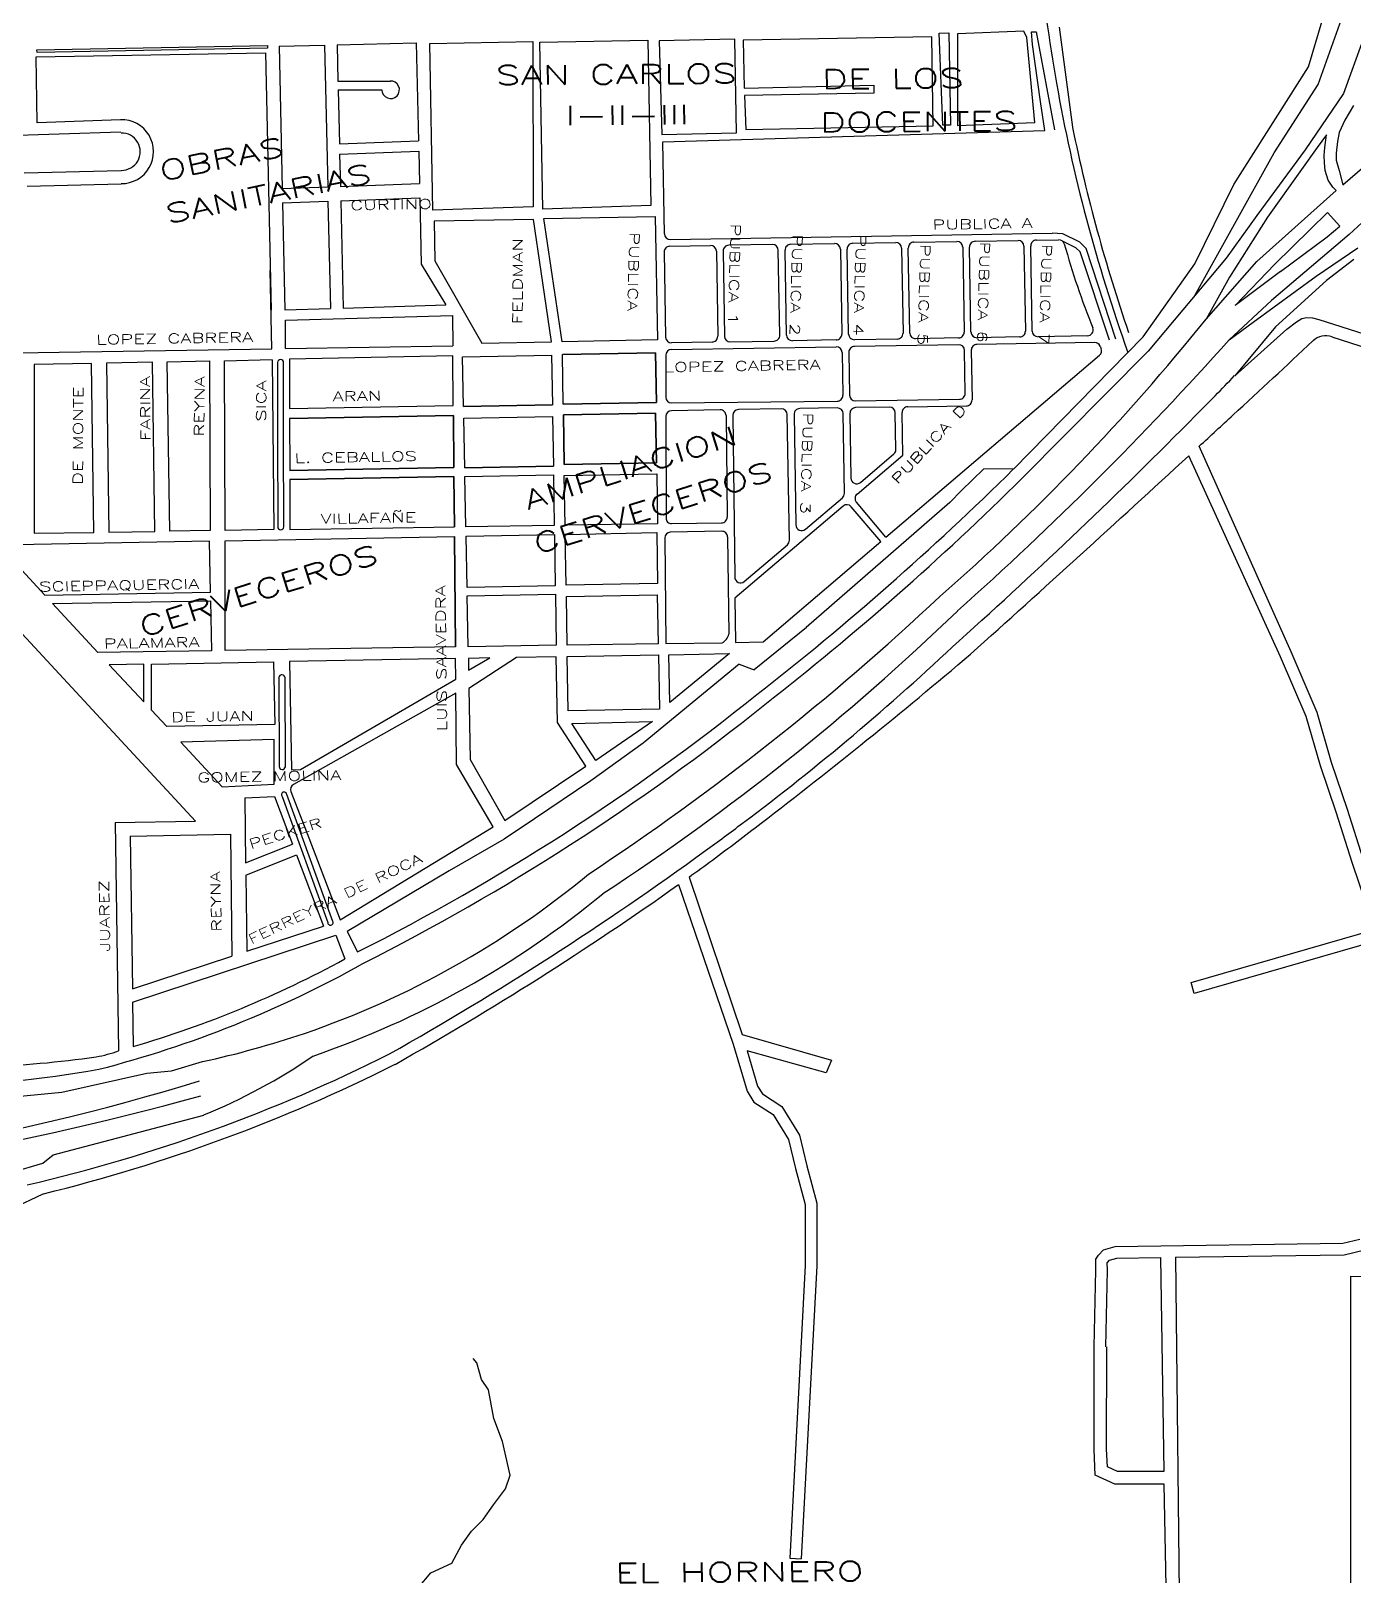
# Model space of a CAD drawing. Header units: millimetres. Extents: x 4374322 to 4409026, y 6503580 to 6534206.
# Drawn here: x 4389669 to 4391043, y 6518277 to 6519881 of the extents above; entities that cross this region are included whole.
import ezdxf

# ---------------------------------------------------------------- set-up
doc = ezdxf.new("R2010")
doc.units = ezdxf.units.MM
for name, color, linetype in [('CANAL', 252, 'Continuous'), ('FERROCARRIL', 252, 'VÍAS'), ('LINEA CALLE', 252, 'Continuous'), ('NOMBRE BARRIO', 8, 'Continuous'), ('NOMBRE CALLE', 252, 'Continuous')]:
    doc.layers.add(name, color=color, linetype=linetype)
doc.styles.add('ROMANS', font='romans')
doc.linetypes.add('VÍAS', pattern='A,3.81,[130,ltypeshp.shx,S=6.35,R=0,X=0,Y=0],3.81', length=7.62)

msp = doc.modelspace()

# ---------------------------------------------------------------- linework, layer by layer
at = {"layer": 'CANAL', "transparency": 33554687}
msp.add_lwpolyline([(4390035.9, 6518226), (4390043.2, 6518238.9), (4390052.1, 6518249), (4390062.2, 6518254), (4390071.7, 6518264.1), (4390084.7, 6518279.4), (4390106.5, 6518289.5), (4390116.6, 6518307.9), (4390126.7, 6518322.5), (4390139, 6518334.8), (4390149.7, 6518349.9), (4390162, 6518366.7), (4390167, 6518380.7), (4390159.2, 6518415.6), (4390150.2, 6518439.7), (4390144.6, 6518469.3), (4390137.3, 6518480), (4390132.3, 6518497.3), (4390128.4, 6518501.8)], dxfattribs=at)
at = {"layer": 'FERROCARRIL', "ltscale": 0.3, "transparency": 33554687}
for centre, radius, start, end in [((4393624, 6520314.3), 2930.1, 184.2612, 189.5804), ((4392426.1, 6520125.9), 1717.6, 190.0321, 199.6909)]:
    msp.add_arc(centre, radius, start, end, dxfattribs=at)
at = {"layer": 'LINEA CALLE', "transparency": 33554687}
for p, q in [((4390613, 6519878.8), (4390623, 6519879)), ((4390613, 6519878.8), (4390623, 6519879)), ((4390616.5, 6519783.1), (4390613, 6519878.8)), ((4390616.5, 6519783.1), (4390613, 6519878.8)), ((4390623, 6519879), (4390624.8, 6519783.3)), ((4390623, 6519879), (4390624.8, 6519783.3)), ((4390701, 6519880.9), (4390631.9, 6519878.2)), ((4390701, 6519880.9), (4390631.9, 6519878.2)), ((4390703.9, 6519874.3), (4390701, 6519880.9)), ((4390703.9, 6519874.3), (4390701, 6519880.9)), ((4390708.8, 6519880.1), (4390713.5, 6519880.2)), ((4390708.8, 6519880.1), (4390713.5, 6519880.2)), ((4390709.8, 6519867), (4390708.8, 6519880.1)), ((4390709.8, 6519867), (4390708.8, 6519880.1)), ((4390713.5, 6519880.2), (4390732.7, 6519778.2)), ((4390713.5, 6519880.2), (4390732.7, 6519778.2)), ((4390737.4, 6519884.9), (4390751.4, 6519781.1)), ((4390737.4, 6519884.9), (4390751.4, 6519781.1)), ((4390996.8, 6519843.8), (4391010.9, 6519891.6)), ((4390996.8, 6519843.8), (4391010.9, 6519891.6)), ((4391006.8, 6519825.5), (4391030.9, 6519893.1)), ((4391006.8, 6519825.5), (4391030.9, 6519893.1)), ((4391060.5, 6519891.5), (4391032.9, 6519815.9)), ((4391060.5, 6519891.5), (4391032.9, 6519815.9)), ((4389926.8, 6519865.2), (4389930, 6519717.3)), ((4389973.9, 6519866.4), (4389977.4, 6519719)), ((4390069.5, 6519868.7), (4390071.8, 6519766.8)), ((4390086.6, 6519694.7), (4390083.4, 6519868.1)), ((4390086.6, 6519694.7), (4390083.4, 6519868.1)), ((4390190.5, 6519870.1), (4390190.8, 6519698.3)), ((4390201.1, 6519696), (4390197.9, 6519869.4)), ((4390201.1, 6519696), (4390197.9, 6519869.4)), ((4390310, 6519871.4), (4390313.1, 6519699.7)), ((4390310, 6519871.4), (4390313.1, 6519699.7)), ((4390321.8, 6519870.8), (4390324.5, 6519773.3)), ((4390321.8, 6519870.8), (4390324.5, 6519773.3)), ((4390402.4, 6519775.1), (4390400.5, 6519872.5)), ((4390402.4, 6519775.1), (4390400.5, 6519872.5)), ((4390605.1, 6519874.9), (4390409.3, 6519871.3)), ((4390605.1, 6519874.9), (4390409.3, 6519871.3)), ((4390606.6, 6519782.3), (4390605.1, 6519874.9)), ((4390606.6, 6519782.3), (4390605.1, 6519874.9)), ((4390631.9, 6519878.2), (4390631.8, 6519782.7)), ((4390631.9, 6519878.2), (4390631.8, 6519782.7)), ((4390712.2, 6519785.9), (4390703.9, 6519874.3)), ((4390712.2, 6519785.9), (4390703.9, 6519874.3)), ((4390718.3, 6519807.7), (4390709.8, 6519867)), ((4390718.3, 6519807.7), (4390709.8, 6519867)), ((4389912.7, 6519858.4), (4389918.5, 6519590.8)), ((4390919.2, 6519721.4), (4390996.8, 6519843.8)), ((4390919.2, 6519721.4), (4390996.8, 6519843.8)), ((4389140.2, 6519815.4), (4389839.9, 6519060.2)), ((4389988.2, 6519819.8), (4389989.5, 6519763.8)), ((4390410.3, 6519821.7), (4390545, 6519824.6)), ((4390410.3, 6519821.7), (4390545, 6519824.6)), ((4390545.1, 6519816.5), (4390410.4, 6519814)), ((4390545.1, 6519816.5), (4390410.4, 6519814)), ((4390545, 6519824.6), (4390545.1, 6519816.5)), ((4390545, 6519824.6), (4390545.1, 6519816.5)), ((4390960.9, 6519754.4), (4391006.8, 6519825.5)), ((4390960.9, 6519754.4), (4391006.8, 6519825.5)), ((4391032.9, 6519815.9), (4390993.1, 6519757.6)), ((4391032.9, 6519815.9), (4390993.1, 6519757.6)), ((4390410.4, 6519814), (4390412.1, 6519778.8)), ((4390410.4, 6519814), (4390412.1, 6519778.8)), ((4390722.8, 6519777.5), (4390718.3, 6519807.7)), ((4390722.8, 6519777.5), (4390718.3, 6519807.7)), ((4391043.3, 6519803.6), (4391034.3, 6519788.4)), ((4391043.3, 6519803.6), (4391034.3, 6519788.4)), ((4390412.1, 6519778.8), (4390606.6, 6519782.3)), ((4390412.1, 6519778.8), (4390606.6, 6519782.3)), ((4390624.8, 6519783.3), (4390616.5, 6519783.1)), ((4390624.8, 6519783.3), (4390616.5, 6519783.1)), ((4390631.8, 6519782.7), (4390712.2, 6519785.9)), ((4390631.8, 6519782.7), (4390712.2, 6519785.9)), ((4391034.3, 6519788.4), (4391028.5, 6519775.4)), ((4391034.3, 6519788.4), (4391028.5, 6519775.4)), ((4389529.1, 6519768.5), (4389762.3, 6519776.1)), ((4389989.5, 6519763.8), (4390071.8, 6519766.8)), ((4390324.5, 6519773.3), (4390402.4, 6519775.1)), ((4390324.5, 6519773.3), (4390402.4, 6519775.1)), ((4390325.7, 6519765.8), (4390722.8, 6519777.5)), ((4390325.7, 6519765.8), (4390722.8, 6519777.5)), ((4391015.4, 6519773), (4391005.6, 6519759.9)), ((4391015.4, 6519773), (4391005.6, 6519759.9)), ((4391013.6, 6519760.1), (4391015.4, 6519773)), ((4391013.6, 6519760.1), (4391015.4, 6519773)), ((4391026.7, 6519766.3), (4391025.5, 6519754.1)), ((4391026.7, 6519766.3), (4391025.5, 6519754.1)), ((4391028.5, 6519775.4), (4391026.7, 6519766.3)), ((4391028.5, 6519775.4), (4391026.7, 6519766.3)), ((4391032.4, 6519721.3), (4391085.5, 6519767)), ((4391032.4, 6519721.3), (4391085.5, 6519767)), ((4389989.8, 6519753.1), (4390072.1, 6519756.1)), ((4389989.8, 6519753.1), (4389990.6, 6519719.5)), ((4390072.1, 6519756.1), (4390072.8, 6519722.5)), ((4390327.4, 6519670.3), (4390325.7, 6519765.8)), ((4390327.4, 6519670.3), (4390325.7, 6519765.8)), ((4390878.6, 6519606.3), (4390960.9, 6519754.4)), ((4390878.6, 6519606.3), (4390960.9, 6519754.4)), ((4390993.1, 6519757.6), (4390943, 6519689.2)), ((4390993.1, 6519757.6), (4390943, 6519689.2)), ((4391005.6, 6519759.9), (4390989.5, 6519737.1)), ((4391005.6, 6519759.9), (4390989.5, 6519737.1)), ((4391013.1, 6519751.7), (4391013.6, 6519760.1)), ((4391013.1, 6519751.7), (4391013.6, 6519760.1)), ((4391013.2, 6519743.9), (4391013.1, 6519751.7)), ((4391013.2, 6519743.9), (4391013.1, 6519751.7)), ((4391025.5, 6519754.1), (4391025.6, 6519746.9)), ((4391025.5, 6519754.1), (4391025.6, 6519746.9)), ((4389661.9, 6519733.5), (4389762.8, 6519736.2)), ((4390989.5, 6519737.1), (4390954.2, 6519687.6)), ((4390989.5, 6519737.1), (4390954.2, 6519687.6)), ((4391014, 6519736.2), (4391013.2, 6519743.9)), ((4391014, 6519736.2), (4391013.2, 6519743.9)), ((4391017, 6519726), (4391014, 6519736.2)), ((4391017, 6519726), (4391014, 6519736.2)), ((4391025.6, 6519746.9), (4391028.4, 6519736.1)), ((4391025.6, 6519746.9), (4391028.4, 6519736.1)), ((4391028.4, 6519736.1), (4391032.4, 6519721.3)), ((4391028.4, 6519736.1), (4391032.4, 6519721.3)), ((4389665.1, 6519719.7), (4389762.9, 6519722.3)), ((4389930, 6519717.3), (4389977.4, 6519719)), ((4389990.6, 6519719.5), (4390072.8, 6519722.5)), ((4390878.6, 6519639.2), (4390919.2, 6519721.4)), ((4390878.6, 6519639.2), (4390919.2, 6519721.4)), ((4391021.9, 6519718.6), (4391017, 6519726)), ((4391021.9, 6519718.6), (4391017, 6519726)), ((4391025.3, 6519715.4), (4391021.9, 6519718.6)), ((4391025.3, 6519715.4), (4391021.9, 6519718.6)), ((4389930.3, 6519702.5), (4389977.7, 6519704.2)), ((4389930.3, 6519702.5), (4389932.7, 6519591.3)), ((4389977.7, 6519704.2), (4389980.3, 6519592.8)), ((4389990.9, 6519704.7), (4390073.2, 6519707.7)), ((4389990.9, 6519704.7), (4389993.5, 6519593.2)), ((4390073.2, 6519707.7), (4390074.7, 6519638.8)), ((4390943.1, 6519641.5), (4391025.3, 6519715.4)), ((4390943.1, 6519641.5), (4391025.3, 6519715.4)), ((4390190.8, 6519698.3), (4390086.6, 6519694.7)), ((4390190.8, 6519698.3), (4390086.6, 6519694.7)), ((4390313.1, 6519699.7), (4390201.1, 6519696)), ((4390313.1, 6519699.7), (4390201.1, 6519696)), ((4390202, 6519686.2), (4390317.7, 6519688.3)), ((4390202, 6519686.2), (4390317.7, 6519688.3)), ((4390221, 6519558.2), (4390202, 6519686.2)), ((4390221, 6519558.2), (4390202, 6519686.2)), ((4390317.7, 6519688.3), (4390320.1, 6519560)), ((4390317.7, 6519688.3), (4390320.1, 6519560)), ((4390943, 6519689.2), (4390911, 6519645)), ((4390943, 6519689.2), (4390911, 6519645)), ((4390954.2, 6519687.6), (4390914.6, 6519625.2)), ((4390954.2, 6519687.6), (4390914.6, 6519625.2)), ((4391016.5, 6519692.5), (4390961.6, 6519638.6)), ((4391016.5, 6519692.5), (4390961.6, 6519638.6)), ((4391029.1, 6519678.1), (4391016.5, 6519692.5)), ((4391029.1, 6519678.1), (4391016.5, 6519692.5)), ((4390191.1, 6519685.3), (4390088.1, 6519683.4)), ((4390191.1, 6519685.3), (4390088.1, 6519683.4)), ((4390088.1, 6519683.4), (4390088.9, 6519642.1)), ((4390199.1, 6519631), (4390191.1, 6519685.3)), ((4390199.1, 6519631), (4390191.1, 6519685.3)), ((4390333.5, 6519664.4), (4390730.2, 6519670.9)), ((4390333.5, 6519664.4), (4390730.2, 6519670.9)), ((4390741.4, 6519670.2), (4390730.2, 6519670.9)), ((4390741.4, 6519670.2), (4390730.2, 6519670.9)), ((4390759, 6519661.6), (4390741.4, 6519670.2)), ((4390759, 6519661.6), (4390741.4, 6519670.2)), ((4391016.2, 6519667.3), (4391029.1, 6519678.1)), ((4391016.2, 6519667.3), (4391029.1, 6519678.1)), ((4391052.6, 6519681.9), (4391038.9, 6519669.5)), ((4391052.6, 6519681.9), (4391038.9, 6519669.5)), ((4390332.9, 6519657.4), (4390375.2, 6519658.1)), ((4390332.9, 6519657.4), (4390375.2, 6519658.1)), ((4390439.6, 6519659.1), (4390394.2, 6519658.4)), ((4390439.6, 6519659.1), (4390394.2, 6519658.4)), ((4390458.6, 6519659.4), (4390504.1, 6519660.2)), ((4390458.6, 6519659.4), (4390504.1, 6519660.2)), ((4390510.2, 6519654.3), (4390511.7, 6519566.1)), ((4390510.2, 6519654.3), (4390511.7, 6519566.1)), ((4390518.7, 6519566.2), (4390517.2, 6519654.4)), ((4390518.7, 6519566.2), (4390517.2, 6519654.4)), ((4390523.1, 6519660.5), (4390567.7, 6519661.3)), ((4390523.1, 6519660.5), (4390567.7, 6519661.3)), ((4390573.8, 6519655.4), (4390575.3, 6519567.1)), ((4390573.8, 6519655.4), (4390575.3, 6519567.1)), ((4390582.3, 6519567.2), (4390580.8, 6519655.5)), ((4390582.3, 6519567.2), (4390580.8, 6519655.5)), ((4390586.7, 6519661.6), (4390631.3, 6519662.3)), ((4390586.7, 6519661.6), (4390631.3, 6519662.3)), ((4390637.4, 6519656.4), (4390638.9, 6519568.2)), ((4390637.4, 6519656.4), (4390638.9, 6519568.2)), ((4390645.9, 6519568.3), (4390644.4, 6519656.5)), ((4390645.9, 6519568.3), (4390644.4, 6519656.5)), ((4390650.3, 6519662.6), (4390694.9, 6519663.4)), ((4390650.3, 6519662.6), (4390694.9, 6519663.4)), ((4390701, 6519657.5), (4390702.5, 6519569.2)), ((4390701, 6519657.5), (4390702.5, 6519569.2)), ((4390709.5, 6519569.3), (4390708, 6519657.6)), ((4390709.5, 6519569.3), (4390708, 6519657.6)), ((4390713.9, 6519663.7), (4390737, 6519664.1)), ((4390713.9, 6519663.7), (4390737, 6519664.1)), ((4390754.9, 6519655.8), (4390741.1, 6519662.5)), ((4390754.9, 6519655.8), (4390741.1, 6519662.5)), ((4390759.5, 6519651.5), (4390754.9, 6519655.8)), ((4390759.5, 6519651.5), (4390754.9, 6519655.8)), ((4390765.6, 6519655.1), (4390759, 6519661.6)), ((4390765.6, 6519655.1), (4390759, 6519661.6)), ((4390796.4, 6519561), (4390765.6, 6519655.1)), ((4390796.4, 6519561), (4390765.6, 6519655.1)), ((4391038.9, 6519669.5), (4390958.1, 6519600.9)), ((4391038.9, 6519669.5), (4390958.1, 6519600.9)), ((4390967.7, 6519631.3), (4391016.2, 6519667.3)), ((4390967.7, 6519631.3), (4391016.2, 6519667.3)), ((4391004.7, 6519626.3), (4391047.8, 6519655.6)), ((4391004.7, 6519626.3), (4391047.8, 6519655.6)), ((4390074.7, 6519638.8), (4390100, 6519596.6)), ((4390088.9, 6519642.1), (4390137.5, 6519556.8)), ((4390327, 6519651.3), (4390328.6, 6519563)), ((4390327, 6519651.3), (4390328.6, 6519563)), ((4390381.3, 6519652.2), (4390382.7, 6519563.9)), ((4390381.3, 6519652.2), (4390382.7, 6519563.9)), ((4390388.3, 6519652.3), (4390389.7, 6519564)), ((4390388.3, 6519652.3), (4390389.7, 6519564)), ((4390447.2, 6519565), (4390445.7, 6519653.2)), ((4390447.2, 6519565), (4390445.7, 6519653.2)), ((4390454.2, 6519565.1), (4390452.7, 6519653.3)), ((4390454.2, 6519565.1), (4390452.7, 6519653.3)), ((4390789.8, 6519559.9), (4390759.5, 6519651.5)), ((4390789.8, 6519559.9), (4390759.5, 6519651.5)), ((4390824.9, 6519563.4), (4390878.6, 6519639.2)), ((4390824.9, 6519563.4), (4390878.6, 6519639.2)), ((4390911, 6519645), (4390830.2, 6519548.5)), ((4390911, 6519645), (4390830.2, 6519548.5)), ((4390890.2, 6519581.7), (4390943.1, 6519641.5)), ((4390890.2, 6519581.7), (4390943.1, 6519641.5)), ((4390961.6, 6519638.6), (4390920.4, 6519595.7)), ((4390961.6, 6519638.6), (4390920.4, 6519595.7)), ((4391043.7, 6519643.6), (4391015.5, 6519621.8)), ((4391043.7, 6519643.6), (4391015.5, 6519621.8)), ((4390209.9, 6519558.2), (4390199.1, 6519631)), ((4390209.9, 6519558.2), (4390199.1, 6519631)), ((4390914.6, 6519625.2), (4390890.2, 6519581.7)), ((4390914.6, 6519625.2), (4390890.2, 6519581.7)), ((4390939.1, 6519578.4), (4391004.7, 6519626.3)), ((4390939.1, 6519578.4), (4391004.7, 6519626.3)), ((4391015.5, 6519621.8), (4390962.3, 6519573.5)), ((4391015.5, 6519621.8), (4390962.3, 6519573.5)), ((4389932.7, 6519591.3), (4389980.3, 6519592.8)), ((4389993.5, 6519593.2), (4390100, 6519596.6)), ((4390958.1, 6519600.9), (4390914.4, 6519560.2)), ((4390958.1, 6519600.9), (4390914.4, 6519560.2)), ((4390914.4, 6519560.2), (4390939.1, 6519578.4)), ((4390914.4, 6519560.2), (4390939.1, 6519578.4)), ((4390962.3, 6519573.5), (4390920, 6519522.9)), ((4390962.3, 6519573.5), (4390920, 6519522.9)), ((4390974, 6519571.3), (4390984.2, 6519579)), ((4390974, 6519571.3), (4390984.2, 6519579)), ((4390984.2, 6519579), (4390989.6, 6519582.2)), ((4390984.2, 6519579), (4390989.6, 6519582.2)), ((4390989.6, 6519582.2), (4390994.5, 6519583.4)), ((4390989.6, 6519582.2), (4390994.5, 6519583.4)), ((4390994.5, 6519583.4), (4391000.9, 6519582.9)), ((4390994.5, 6519583.4), (4391000.9, 6519582.9)), ((4391000.9, 6519582.9), (4391007.4, 6519581.3)), ((4391000.9, 6519582.9), (4391007.4, 6519581.3)), ((4391007.4, 6519581.3), (4391015.2, 6519579)), ((4391007.4, 6519581.3), (4391015.2, 6519579)), ((4391015.2, 6519579), (4391101.6, 6519551)), ((4391015.2, 6519579), (4391101.6, 6519551)), ((4390137.5, 6519556.8), (4390209.9, 6519558.2)), ((4390137.5, 6519556.8), (4390209.9, 6519558.2)), ((4390320.1, 6519560), (4390221, 6519558.2)), ((4390320.1, 6519560), (4390221, 6519558.2)), ((4390376.8, 6519557.8), (4390334.7, 6519557.1)), ((4390376.8, 6519557.8), (4390334.7, 6519557.1)), ((4390395.8, 6519558.1), (4390441.3, 6519558.9)), ((4390395.8, 6519558.1), (4390441.3, 6519558.9)), ((4390505.8, 6519560), (4390460.3, 6519559.2)), ((4390505.8, 6519560), (4390460.3, 6519559.2)), ((4390569.4, 6519561), (4390524.8, 6519560.3)), ((4390569.4, 6519561), (4390524.8, 6519560.3)), ((4390633, 6519562.1), (4390588.4, 6519561.3)), ((4390633, 6519562.1), (4390588.4, 6519561.3)), ((4390696.6, 6519563.1), (4390652, 6519562.4)), ((4390696.6, 6519563.1), (4390652, 6519562.4)), ((4390824.9, 6519563.4), (4390690.3, 6519426.1)), ((4390824.9, 6519563.4), (4390690.3, 6519426.1)), ((4390767, 6519564.3), (4390715.6, 6519563.4)), ((4390767, 6519564.3), (4390715.6, 6519563.4)), ((4390920, 6519522.9), (4390974, 6519571.3)), ((4390920, 6519522.9), (4390974, 6519571.3)), ((4391021.1, 6519563.4), (4391101.6, 6519537.3)), ((4391021.1, 6519563.4), (4391101.6, 6519537.3)), ((4390222.1, 6519493.3), (4390221.3, 6519545)), ((4390328.7, 6519544.1), (4390328.7, 6519500.5)), ((4390328.7, 6519544.1), (4390328.7, 6519500.5)), ((4390334.6, 6519550.1), (4390505.9, 6519553)), ((4390334.6, 6519550.1), (4390505.9, 6519553)), ((4390512, 6519547.1), (4390512.7, 6519502.5)), ((4390512, 6519547.1), (4390512.7, 6519502.5)), ((4390519, 6519547.2), (4390519.7, 6519502.6)), ((4390519, 6519547.2), (4390519.7, 6519502.6)), ((4390633.1, 6519555.1), (4390524.9, 6519553.3)), ((4390633.1, 6519555.1), (4390524.9, 6519553.3)), ((4390557.6, 6519355.2), (4390779.5, 6519544.3)), ((4390557.6, 6519355.2), (4390779.5, 6519544.3)), ((4390639.9, 6519504.6), (4390639.2, 6519549.2)), ((4390639.9, 6519504.6), (4390639.2, 6519549.2)), ((4390646.2, 6519549.3), (4390647, 6519497.7)), ((4390646.2, 6519549.3), (4390647, 6519497.7)), ((4390774.5, 6519557.4), (4390652.1, 6519555.4)), ((4390774.5, 6519557.4), (4390652.1, 6519555.4)), ((4390830.2, 6519548.5), (4390699.5, 6519416.7)), ((4390830.2, 6519548.5), (4390699.5, 6519416.7)), ((4390334.8, 6519494.6), (4390506.8, 6519496.4)), ((4390334.8, 6519494.6), (4390506.8, 6519496.4)), ((4390525.8, 6519496.7), (4390634, 6519498.5)), ((4390525.8, 6519496.7), (4390634, 6519498.5)), ((4389937.8, 6519488.8), (4390107.9, 6519491.9)), ((4389937.8, 6519488.8), (4390107.9, 6519491.9)), ((4389937.8, 6519478.4), (4390108, 6519481.6)), ((4390108, 6519481.6), (4390108.5, 6519427.6)), ((4390328.8, 6519480.5), (4390329, 6519375)), ((4390328.8, 6519480.5), (4390329, 6519375)), ((4390385.3, 6519487.4), (4390334.7, 6519486.5)), ((4390385.3, 6519487.4), (4390334.7, 6519486.5)), ((4390391.4, 6519481.4), (4390392.6, 6519376.1)), ((4390391.4, 6519481.4), (4390392.6, 6519376.1)), ((4390398.4, 6519481.6), (4390400.4, 6519313.6)), ((4390398.4, 6519481.6), (4390400.4, 6519313.6)), ((4390449, 6519488.4), (4390404.3, 6519487.7)), ((4390449, 6519488.4), (4390404.3, 6519487.7)), ((4390457.2, 6519352), (4390455, 6519482.5)), ((4390457.2, 6519352), (4390455, 6519482.5)), ((4390462, 6519482.6), (4390464, 6519367.8)), ((4390462, 6519482.6), (4390464, 6519367.8)), ((4390507, 6519489.4), (4390467.9, 6519488.7)), ((4390507, 6519489.4), (4390467.9, 6519488.7)), ((4390514.4, 6519400.8), (4390513.1, 6519483.5)), ((4390514.4, 6519400.8), (4390513.1, 6519483.5)), ((4390520.1, 6519483.6), (4390521.2, 6519416.5)), ((4390520.1, 6519483.6), (4390521.2, 6519416.5)), ((4390561.2, 6519490.3), (4390526, 6519489.7)), ((4390561.2, 6519490.3), (4390526, 6519489.7)), ((4390567.9, 6519446.3), (4390567.3, 6519484.4)), ((4390567.9, 6519446.3), (4390567.3, 6519484.4)), ((4390575, 6519440.3), (4390574.3, 6519484.5)), ((4390575, 6519440.3), (4390574.3, 6519484.5)), ((4390580.2, 6519490.6), (4390641.1, 6519491.6)), ((4390580.2, 6519490.6), (4390641.1, 6519491.6)), ((4390527.5, 6519399.8), (4390575, 6519440.3)), ((4390527.5, 6519399.8), (4390575, 6519440.3)), ((4390531.1, 6519412.1), (4390565.8, 6519441.6)), ((4390531.1, 6519412.1), (4390565.8, 6519441.6)), ((4390108.5, 6519427.6), (4389937.9, 6519424.4)), ((4389937.9, 6519415.1), (4390108.6, 6519418.2)), ((4390120, 6519418.1), (4390212.1, 6519419.8)), ((4390120, 6519418.1), (4390212.1, 6519419.8)), ((4390121, 6519366), (4390120, 6519418.1)), ((4390121, 6519366), (4390120, 6519418.1)), ((4390212.1, 6519419.8), (4390212.9, 6519367.4)), ((4390212.1, 6519419.8), (4390212.9, 6519367.4)), ((4390223.3, 6519419.2), (4390319.3, 6519421)), ((4390223.3, 6519419.2), (4390319.3, 6519421)), ((4390223.3, 6519419.2), (4390319.3, 6519421)), ((4390224.1, 6519367.5), (4390223.3, 6519419.2)), ((4390224.1, 6519367.5), (4390223.3, 6519419.2)), ((4390319.3, 6519421), (4390320.2, 6519369)), ((4390319.3, 6519421), (4390320.2, 6519369)), ((4390658.9, 6519425.7), (4390636.2, 6519403.5)), ((4390658.9, 6519425.7), (4390636.2, 6519403.5)), ((4390690.3, 6519426.1), (4390658.9, 6519425.7)), ((4390690.3, 6519426.1), (4390658.9, 6519425.7)), ((4389855.1, 6519404.3), (4389855.3, 6519362)), ((4390636.2, 6519403.5), (4390624.1, 6519391)), ((4390636.2, 6519403.5), (4390624.1, 6519391)), ((4390513, 6519387.5), (4390400.6, 6519291.7)), ((4390513, 6519387.5), (4390400.6, 6519291.7)), ((4390473.8, 6519363.3), (4390512.3, 6519396.1)), ((4390473.8, 6519363.3), (4390512.3, 6519396.1)), ((4390624.1, 6519391), (4390474.8, 6519261.2)), ((4390624.1, 6519391), (4390474.8, 6519261.2)), ((4390552.3, 6519350.7), (4390521.5, 6519386.8)), ((4390552.3, 6519350.7), (4390521.5, 6519386.8)), ((4390557.6, 6519355.2), (4390526.8, 6519391.4)), ((4390557.6, 6519355.2), (4390526.8, 6519391.4)), ((4390212.9, 6519367.4), (4390121, 6519366)), ((4390212.9, 6519367.4), (4390121, 6519366)), ((4390320.2, 6519369), (4390224.1, 6519367.5)), ((4390320.2, 6519369), (4390224.1, 6519367.5)), ((4390334.7, 6519369.2), (4390386.7, 6519370)), ((4390334.7, 6519369.2), (4390386.7, 6519370)), ((4390110.2, 6519241.1), (4390109.1, 6519355.9)), ((4390110.2, 6519241.1), (4390109.1, 6519355.9)), ((4390121.2, 6519356.1), (4390213.1, 6519357.9)), ((4390121.2, 6519356.1), (4390213.1, 6519357.9)), ((4390122.2, 6519303), (4390121.2, 6519356.1)), ((4390122.2, 6519303), (4390121.2, 6519356.1)), ((4390213.1, 6519357.9), (4390213.9, 6519304.7)), ((4390213.1, 6519357.9), (4390213.9, 6519304.7)), ((4390224.3, 6519358.1), (4390319.3, 6519360)), ((4390224.3, 6519358.1), (4390319.3, 6519360)), ((4390225.2, 6519305.2), (4390224.3, 6519358.1)), ((4390225.2, 6519305.2), (4390224.3, 6519358.1)), ((4390319.3, 6519360), (4390320.3, 6519306.9)), ((4390319.3, 6519360), (4390320.3, 6519306.9)), ((4390327.7, 6519354.3), (4390328.9, 6519244.6)), ((4390327.7, 6519354.3), (4390328.9, 6519244.6)), ((4390386.8, 6519361.3), (4390333.5, 6519360.3)), ((4390386.8, 6519361.3), (4390333.5, 6519360.3)), ((4390392.9, 6519355.4), (4390394.3, 6519254.5)), ((4390392.9, 6519355.4), (4390394.3, 6519254.5)), ((4390430.1, 6519246.6), (4390552.3, 6519350.7)), ((4390430.1, 6519246.6), (4390552.3, 6519350.7)), ((4390410.3, 6519309.1), (4390455.1, 6519347.3)), ((4390410.3, 6519309.1), (4390455.1, 6519347.3)), ((4390213.9, 6519304.7), (4390122.2, 6519303)), ((4390213.9, 6519304.7), (4390122.2, 6519303)), ((4390320.3, 6519306.9), (4390225.2, 6519305.2)), ((4390320.3, 6519306.9), (4390225.2, 6519305.2)), ((4390122.3, 6519294.1), (4390214, 6519295.8)), ((4390122.3, 6519294.1), (4390214, 6519295.8)), ((4390123.3, 6519241.3), (4390122.3, 6519294.1)), ((4390123.3, 6519241.3), (4390122.3, 6519294.1)), ((4390214, 6519295.8), (4390214.8, 6519242.8)), ((4390214, 6519295.8), (4390214.8, 6519242.8)), ((4390225.4, 6519293.4), (4390319.8, 6519295.1)), ((4390225.4, 6519293.4), (4390319.8, 6519295.1)), ((4390226.2, 6519242.9), (4390225.4, 6519293.4)), ((4390226.2, 6519242.9), (4390225.4, 6519293.4)), ((4390319.8, 6519295.1), (4390320.8, 6519244.4)), ((4390319.8, 6519295.1), (4390320.8, 6519244.4)), ((4390400.6, 6519291.7), (4390401.1, 6519245.7)), ((4390400.6, 6519291.7), (4390401.1, 6519245.7)), ((4390474.9, 6519261.2), (4390420.5, 6519217.4)), ((4390474.9, 6519261.2), (4390420.5, 6519217.4)), ((4390214.8, 6519242.8), (4390123.3, 6519241.3)), ((4390214.8, 6519242.8), (4390123.3, 6519241.3)), ((4390320.8, 6519244.4), (4390226.2, 6519242.9)), ((4390320.8, 6519244.4), (4390226.2, 6519242.9)), ((4390328.9, 6519244.6), (4390387.3, 6519245.5)), ((4390328.9, 6519244.6), (4390387.3, 6519245.5)), ((4390401.1, 6519245.7), (4390430.1, 6519246.6)), ((4390401.1, 6519245.7), (4390430.1, 6519246.6)), ((4390110.3, 6519229), (4389937.8, 6519225.9)), ((4390110.3, 6519229), (4389937.8, 6519225.9)), ((4389937.8, 6519225.9), (4389939.7, 6519113.6)), ((4389937.8, 6519225.9), (4389939.7, 6519113.6)), ((4390110.5, 6519207.6), (4390110.3, 6519229)), ((4390110.5, 6519207.6), (4390110.3, 6519229)), ((4390145.8, 6519229.7), (4390123.6, 6519229.2)), ((4390145.8, 6519229.7), (4390123.6, 6519229.2)), ((4390123.6, 6519229.2), (4390123.8, 6519217.1)), ((4390123.6, 6519229.2), (4390123.8, 6519217.1)), ((4390123.8, 6519217.1), (4390145.8, 6519229.7)), ((4390123.8, 6519217.1), (4390145.8, 6519229.7)), ((4390173.7, 6519230.2), (4390124.2, 6519197.8)), ((4390173.7, 6519230.2), (4390124.2, 6519197.8)), ((4390215, 6519230.9), (4390173.7, 6519230.2)), ((4390215, 6519230.9), (4390173.7, 6519230.2)), ((4390216.1, 6519162.5), (4390215, 6519230.9)), ((4390216.1, 6519162.5), (4390215, 6519230.9)), ((4390226.4, 6519231.1), (4390321.3, 6519232.8)), ((4390226.4, 6519231.1), (4390321.3, 6519232.8)), ((4390227.3, 6519174.7), (4390226.4, 6519231.1)), ((4390227.3, 6519174.7), (4390226.4, 6519231.1)), ((4390405, 6519223.4), (4390305.4, 6519141.2)), ((4390405, 6519223.4), (4390305.4, 6519141.2)), ((4390321.3, 6519232.8), (4390322.3, 6519176.5)), ((4390321.3, 6519232.8), (4390322.3, 6519176.5)), ((4390331.9, 6519233), (4390395, 6519234.2)), ((4390331.9, 6519233), (4390395, 6519234.2)), ((4390332.8, 6519183.4), (4390331.9, 6519233)), ((4390332.8, 6519183.4), (4390331.9, 6519233)), ((4390395, 6519234.2), (4390332.8, 6519183.4)), ((4390395, 6519234.2), (4390332.8, 6519183.4)), ((4389949, 6519113.7), (4390110.5, 6519207.6)), ((4389949, 6519113.7), (4390110.5, 6519207.6)), ((4390110.6, 6519193.1), (4389941.9, 6519098.2)), ((4390110.6, 6519193.1), (4389941.9, 6519098.2)), ((4390111.3, 6519118.9), (4390110.6, 6519193.1)), ((4390111.3, 6519118.9), (4390110.6, 6519193.1)), ((4390124.2, 6519197.8), (4390125.6, 6519124.2)), ((4390124.2, 6519197.8), (4390125.6, 6519124.2)), ((4390322.3, 6519176.5), (4390227.3, 6519174.7)), ((4390322.3, 6519176.5), (4390227.3, 6519174.7)), ((4390245.5, 6519117.4), (4390216.1, 6519162.5)), ((4390245.5, 6519117.4), (4390216.1, 6519162.5)), ((4390231.1, 6519161.7), (4390314.8, 6519163.6)), ((4390231.1, 6519161.7), (4390314.8, 6519163.6)), ((4390255.9, 6519123.1), (4390231.1, 6519161.7)), ((4390255.9, 6519123.1), (4390231.1, 6519161.7)), ((4390314.8, 6519163.6), (4390255.9, 6519123.1)), ((4390314.8, 6519163.6), (4390255.9, 6519123.1)), ((4390305.4, 6519141.2), (4390251, 6519102.2)), ((4390305.4, 6519141.2), (4390251, 6519102.2)), ((4389939.7, 6519113.6), (4389949, 6519113.7)), ((4389939.7, 6519113.6), (4389949, 6519113.7)), ((4390149.5, 6519054.4), (4390111.3, 6519118.9)), ((4390149.5, 6519054.4), (4390111.3, 6519118.9)), ((4390125.6, 6519124.2), (4390161.5, 6519060.9)), ((4390125.6, 6519124.2), (4390161.5, 6519060.9)), ((4390161.5, 6519060.9), (4390245.5, 6519117.4)), ((4390161.5, 6519060.9), (4390245.5, 6519117.4)), ((4390251, 6519102.2), (4390192.4, 6519062.5)), ((4390251, 6519102.2), (4390192.4, 6519062.5)), ((4389891.2, 6519084.4), (4389922.2, 6519085.9)), ((4389891.2, 6519084.4), (4389892, 6519016.9)), ((4389922.2, 6519085.9), (4389940.9, 6519036.4)), ((4389939.2, 6519090.9), (4389957.7, 6519042.9)), ((4389939.2, 6519090.9), (4389957.7, 6519042.9)), ((4389756.6, 6519058.6), (4389839.9, 6519060.2)), ((4390192.4, 6519062.5), (4390160.9, 6519041.4)), ((4390192.4, 6519062.5), (4390160.9, 6519041.4)), ((4389756.6, 6519058.6), (4389760.1, 6518821.6)), ((4389772.1, 6519044.6), (4389876.3, 6519046.7)), ((4389772.1, 6519044.6), (4389774.4, 6518885.9)), ((4389876.3, 6519046.7), (4389877.9, 6518919.9)), ((4389990.5, 6518957.5), (4390149.5, 6519054.4)), ((4389990.5, 6518957.5), (4390149.5, 6519054.4)), ((4389892, 6519016.9), (4389940.9, 6519036.4)), ((4389957.7, 6519042.9), (4389990.5, 6518957.5)), ((4389957.7, 6519042.9), (4389990.5, 6518957.5)), ((4390160.9, 6519041.4), (4390103.7, 6519008.5)), ((4390160.9, 6519041.4), (4390103.7, 6519008.5)), ((4389892.2, 6519004.2), (4389945.1, 6519025.3)), ((4389945.1, 6519025.3), (4389973, 6518951.2)), ((4389892.2, 6519004.2), (4389893.2, 6518925)), ((4390103.7, 6519008.5), (4389997.7, 6518945.6)), ((4390103.7, 6519008.5), (4389997.7, 6518945.6)), ((4389893.2, 6518925), (4389973, 6518951.2)), ((4389774.6, 6518872.2), (4389985.8, 6518941.7)), ((4389985.8, 6518941.7), (4389995.3, 6518917)), ((4389774.4, 6518885.9), (4389877.9, 6518919.9)), ((4389774.6, 6518872.2), (4389775.3, 6518826))]:
    msp.add_line(p, q, dxfattribs=at)
at = {"layer": 'LINEA CALLE', "linetype": 'Continuous', "transparency": 33554687}
for p, q in [((4389926.8, 6519865.2), (4389973.9, 6519866.4)), ((4389987.1, 6519866.7), (4390069.5, 6519868.7)), ((4389987.1, 6519866.7), (4389988, 6519828.9)), ((4390083.4, 6519868.1), (4390190.5, 6519870.1)), ((4390083.4, 6519868.1), (4390190.5, 6519870.1)), ((4390197.9, 6519869.4), (4390310, 6519871.4)), ((4390197.9, 6519869.4), (4390310, 6519871.4)), ((4390400.5, 6519872.5), (4390321.8, 6519870.8)), ((4390400.5, 6519872.5), (4390321.8, 6519870.8)), ((4390409.3, 6519871.3), (4390410.3, 6519821.7)), ((4390409.3, 6519871.3), (4390410.3, 6519821.7)), ((4389988, 6519828.9), (4390042.8, 6519828.9)), ((4389988.2, 6519819.8), (4390033.6, 6519819.8))]:
    msp.add_line(p, q, dxfattribs=at)
at = {"layer": 'LINEA CALLE', "transparency": 33554687}
for points in [[(4389675.2, 6519861.5), (4389914.7, 6519866), (4389914.8, 6519863.1), (4389675.3, 6519858.8), (4389675.2, 6519861.5)], [(4389762.2, 6519788.8), (4389675.5, 6519785.5), (4389674.5, 6519854), (4389912.7, 6519858.4)], [(4389919.3, 6519550.8), (4389917.6, 6519632.1)], [(4390967.7, 6519631.3), (4390920.4, 6519595.7)], [(4390967.7, 6519631.3), (4390920.4, 6519595.7)], [(4389933.4, 6519580.6), (4390107, 6519585.3), (4390107.3, 6519553.8)], [(4389933.6, 6519551), (4389933.4, 6519580.6)], [(4389631.9, 6519546.2), (4389919.3, 6519550.8)], [(4389933.6, 6519551), (4390107.3, 6519553.8)], [(4389937.8, 6519488.8), (4390107.9, 6519491.9), (4390107.4, 6519543.5), (4389937.6, 6519539.9), (4389937.8, 6519488.8)], [(4389795.4, 6519536.9), (4389747.6, 6519535.9), (4389750.1, 6519360.4), (4389797.8, 6519361.1), (4389795.4, 6519536.9)], [(4389919.7, 6519539.5), (4389921.5, 6519363), (4389870.9, 6519362.2), (4389870.1, 6519538.5), (4389919.7, 6519539.6)], [(4389931.8, 6519365.8), (4389931.6, 6519458.2)], [(4391077, 6518951), (4391053.6, 6519020.9), (4391037.3, 6519072.3), (4391020.6, 6519121.2), (4391005.8, 6519173), (4390978.5, 6519235.9), (4390883.1, 6519449.6)], [(4391067.8, 6518935.8), (4390877.9, 6518881.2), (4390874.6, 6518892.7), (4391065.5, 6518947.7), (4391042.2, 6519017.2), (4391025.9, 6519068.6), (4391009.2, 6519117.6), (4390994.4, 6519168.9), (4390967.6, 6519231), (4390872.4, 6519439.7)], [(4390108.6, 6519418.2), (4390109.1, 6519365.8), (4390108.6, 6519418.2), (4389937.9, 6519415.1), (4389938, 6519363.2), (4390109.1, 6519365.8)], [(4389794.2, 6519175.6), (4389794.2, 6519223.3), (4389920.9, 6519225.6), (4389922.4, 6519160.7), (4389810.3, 6519158.4), (4389794.2, 6519175.6)], [(4390405, 6519223.4), (4390420.5, 6519217.4)], [(4390405, 6519223.4), (4390420.5, 6519217.4)], [(4390352.9, 6519002.1), (4390408.2, 6518838.4)], [(4390341.9, 6518994.3), (4390398.8, 6518828.6), (4390413.2, 6518779.7), (4390420.4, 6518768.2), (4390440.5, 6518755.3), (4390456.4, 6518729.4), (4390463.6, 6518699.2), (4390473.7, 6518661.8), (4390473.7, 6518598.5), (4390457.6, 6518294.5)], [(4390858.6, 6518607.1), (4391033.7, 6518609.6), (4391055.2, 6518614.7), (4391067.7, 6518623.7), (4391079.7, 6518635.1), (4391091.1, 6518647.7), (4391100.3, 6518659.7), (4391108.8, 6518670.6), (4391115.6, 6518687.6), (4391120, 6518710.3), (4391119.4, 6518731.1), (4391116.1, 6518752.9), (4391077, 6518951)], [(4389997.7, 6518945.6), (4390008.5, 6518924.3)], [(4389997.7, 6518945.6), (4390008.5, 6518924.3)], [(4390858.6, 6518607.1), (4390863, 6518194.6), (4391040.7, 6518194.4), (4391040.7, 6518587.6), (4391157.3, 6518586.6), (4391143.4, 6518896.9)], [(4390408.2, 6518838.4), (4390500.9, 6518812), (4390495.5, 6518798.7), (4390413.4, 6518821.4)], [(4390413.4, 6518821.4), (4390424.2, 6518784.7), (4390429.1, 6518776.9), (4390449.3, 6518763.9), (4390467.6, 6518734), (4390475.2, 6518702.1), (4390485.7, 6518663.3), (4390485.7, 6518598.1), (4390469.5, 6518293.9)], [(4389603.3, 6518769.3), (4389701.1, 6518778.7), (4389789.5, 6518798.4), (4389815.2, 6518800.7), (4389847.3, 6518810.4)], [(4389648.3, 6518695.2), (4389681.2, 6518705), (4389692, 6518713.6), (4389848.7, 6518754.9)], [(4389294.9, 6518490.3), (4389681.8, 6518673.1), (4389681.8, 6518673.1)], [(4390850, 6518194.6), (4390846.7, 6518371.5), (4390795.5, 6518371.5), (4390775, 6518380.7), (4390773.9, 6518407.3), (4390774, 6518514.1), (4390775.7, 6518593.7), (4390775.6, 6518605.2), (4390778.3, 6518609.3), (4390783.6, 6518614.8), (4390795.9, 6518618.2), (4391032.2, 6518621.6), (4391050.1, 6518625.8)], [(4390786, 6518513.9), (4390787.7, 6518593.6), (4390787.6, 6518601.6), (4390787.7, 6518601.6), (4390790, 6518604.1), (4390797.6, 6518606.2), (4390842.9, 6518606.8)], [(4390842.9, 6518606.8), (4390846.5, 6518384.5)], [(4390846.5, 6518384.5), (4390798.3, 6518384.5), (4390787.7, 6518389.3), (4390786.9, 6518407.6), (4390787, 6518514.1)], [(4390457.6, 6518294.5), (4390469.5, 6518293.9)]]:
    msp.add_lwpolyline(points, dxfattribs=at)
for points in [[(4390118.6, 6519490.8), (4390117.6, 6519542.5), (4390210.1, 6519544.2), (4390211, 6519492.5), (4390118.6, 6519490.8), (4390211, 6519492.5)], [(4390221.3, 6519545), (4390318, 6519546.8), (4390319, 6519495.1), (4390222.1, 6519493.3), (4390319, 6519495.1), (4390318, 6519546.8)], [(4389732, 6519535.6), (4389672.2, 6519534.4), (4389672.5, 6519359.2), (4389734.5, 6519360.1)], [(4389854.5, 6519538.2), (4389855.3, 6519362), (4389813.3, 6519361.3), (4389810.7, 6519537.2)], [(4390108.5, 6519427.6), (4390108, 6519481.6), (4389937.8, 6519478.4), (4389937.9, 6519424.4)], [(4390119.8, 6519427.3), (4390118.8, 6519478.9), (4390211.1, 6519480.6), (4390211.9, 6519429), (4390119.8, 6519427.3), (4390211.9, 6519429)], [(4390222.3, 6519482.4), (4390318.1, 6519484.1), (4390319.1, 6519432.5), (4390318.1, 6519484.1)], [(4390319.1, 6519432.5), (4390223.1, 6519430.7), (4390222.3, 6519482.4), (4390223.1, 6519430.7)], [(4389635.3, 6519346.7), (4389683.3, 6519294.9), (4389855.5, 6519298.1), (4389854.5, 6519351)], [(4390109.1, 6519355.9), (4390110.2, 6519241.1), (4389871, 6519237.3), (4389871, 6519351.3)], [(4389691.4, 6519286.1), (4389855.7, 6519289), (4389856.6, 6519237.1), (4389738.6, 6519235.2)], [(4389786.2, 6519184.2), (4389786.2, 6519223.1), (4389750.4, 6519222.5)], [(4389867.6, 6519095.9), (4389921.9, 6519098.7), (4389921.9, 6519144.9), (4389824.6, 6519142.3)]]:
    msp.add_lwpolyline(points, close=True, dxfattribs=at)
for points in [[(4389931.6, 6519458.2), (4389931.6, 6519536.4, 0.937271), (4389925.2, 6519536.7), (4389925.2, 6519458.9)], [(4389925.2, 6519458.9, 0.060487), (4389925.2, 6519458.9), (4389925.4, 6519366.1, 0.944329), (4389931.8, 6519365.8)], [(4389933.4, 6519116.6), (4389933.2, 6519209, 0.937271), (4389926.7, 6519209.3), (4389926.9, 6519117, 0.944329), (4389933.4, 6519116.6)], [(4389982.7, 6518955.9), (4389934.9, 6519087.8, 1.463398), (4389930.2, 6519085.6), (4389977.5, 6518954.8, 1.252948), (4389982.7, 6518955.9)]]:
    msp.add_lwpolyline(points, format="xyb", dxfattribs=at)
at = {"layer": 'LINEA CALLE', "linetype": 'Continuous', "transparency": 33554687}
msp.add_arc((4390042.8, 6519819.9), 9.14, 180.1053, 92.8803, dxfattribs=at)
at = {"layer": 'LINEA CALLE', "transparency": 33554687}
for centre, radius, start, end in [((4389763.2, 6519755.6), 33.2, 269.2636, 91.6908), ((4389763.2, 6519755.6), 19.4, 269.2636, 91.6908), ((4392433.8, 6520126.9), 1717.6, 191.6332, 198.9928), ((4392433.8, 6520126.9), 1717.6, 191.6332, 198.9928), ((4390333.4, 6519670.4), 6, 180.9489, 270.9489), ((4390333.4, 6519670.4), 6, 180.9489, 270.9489), ((4390333, 6519651.4), 6, 90.9489, 181.0263), ((4390333, 6519651.4), 6, 90.9489, 181.0263), ((4390375.3, 6519652.1), 6, 0.9489, 90.9489), ((4390375.3, 6519652.1), 6, 0.9489, 90.9489), ((4390394.3, 6519652.4), 6, 90.9489, 180.9489), ((4390394.3, 6519652.4), 6, 90.9489, 180.9489), ((4390439.7, 6519653.1), 6, 0.9489, 90.9489), ((4390439.7, 6519653.1), 6, 0.9489, 90.9489), ((4390458.7, 6519653.4), 6, 90.9489, 180.9489), ((4390458.7, 6519653.4), 6, 90.9489, 180.9489), ((4390504.2, 6519654.2), 6, 0.9489, 90.9489), ((4390504.2, 6519654.2), 6, 0.9489, 90.9489), ((4390523.2, 6519654.5), 6, 90.9489, 180.9489), ((4390523.2, 6519654.5), 6, 90.9489, 180.9489), ((4390567.8, 6519655.3), 6, 0.9489, 90.9489), ((4390567.8, 6519655.3), 6, 0.9489, 90.9489), ((4390586.8, 6519655.6), 6, 90.9489, 180.9489), ((4390586.8, 6519655.6), 6, 90.9489, 180.9489), ((4390631.4, 6519656.3), 6, 0.9489, 90.9489), ((4390631.4, 6519656.3), 6, 0.9489, 90.9489), ((4390650.4, 6519656.6), 6, 90.9489, 180.9489), ((4390650.4, 6519656.6), 6, 90.9489, 180.9489), ((4390695, 6519657.4), 6, 0.9489, 90.9489), ((4390695, 6519657.4), 6, 0.9489, 90.9489), ((4390714, 6519657.7), 6, 90.9489, 180.9489), ((4390714, 6519657.7), 6, 90.9489, 180.9489), ((4390737.1, 6519658.1), 6, 15.8093, 90.9489), ((4390737.1, 6519658.1), 6, 15.8093, 90.9489), ((4391611.6, 6519905.7), 902.9, 195.8093, 201.654), ((4391611.6, 6519905.7), 902.9, 195.8093, 201.654), ((4389114.7, 6521009.5), 2278.4, 311.1365, 321.1956), ((4389114.7, 6521009.5), 2278.4, 311.1365, 321.1956), ((4390334.6, 6519563.1), 6, 181.0263, 270.9489), ((4390334.6, 6519563.1), 6, 181.0263, 270.9489), ((4390376.7, 6519563.8), 6, 270.9489, 0.9489), ((4390376.7, 6519563.8), 6, 270.9489, 0.9489), ((4390395.7, 6519564.1), 6, 180.9489, 270.9489), ((4390395.7, 6519564.1), 6, 180.9489, 270.9489), ((4390441.2, 6519564.9), 6, 270.9489, 0.9489), ((4390441.2, 6519564.9), 6, 270.9489, 0.9489), ((4390460.2, 6519565.2), 6, 180.9489, 270.9489), ((4390460.2, 6519565.2), 6, 180.9489, 270.9489), ((4390505.7, 6519566), 6, 270.9489, 0.9489), ((4390505.7, 6519566), 6, 270.9489, 0.9489), ((4390524.7, 6519566.3), 6, 180.9489, 270.9489), ((4390524.7, 6519566.3), 6, 180.9489, 270.9489), ((4390569.3, 6519567), 6, 270.9489, 0.9489), ((4390569.3, 6519567), 6, 270.9489, 0.9489), ((4390588.3, 6519567.3), 6, 180.9489, 270.9489), ((4390588.3, 6519567.3), 6, 180.9489, 270.9489), ((4388289, 6521910.4), 3523.6, 311.6738, 318.165), ((4388289, 6521910.4), 3523.6, 311.6738, 318.165), ((4390632.9, 6519568.1), 6, 270.9489, 0.9489), ((4390632.9, 6519568.1), 6, 270.9489, 0.9489), ((4390651.9, 6519568.4), 6, 180.9489, 270.9489), ((4390651.9, 6519568.4), 6, 180.9489, 270.9489), ((4390696.5, 6519569.1), 6, 270.9489, 0.9489), ((4390696.5, 6519569.1), 6, 270.9489, 0.9489), ((4390715.5, 6519569.4), 6, 180.9489, 270.9489), ((4390715.5, 6519569.4), 6, 180.9489, 270.9489), ((4390766.9, 6519570.3), 6, 270.9489, 21.654), ((4390766.9, 6519570.3), 6, 270.9489, 21.654), ((4373060.5, 6538821), 26322.9, 312.71992, 312.96609), ((4373060.5, 6538821), 26322.9, 312.71992, 312.96609), ((4391015, 6519544.4), 20, 72.0601, 132.9661), ((4391015, 6519544.4), 20, 72.0601, 132.9661), ((4390334.7, 6519544.1), 6, 90.9489, 180.1283), ((4390334.7, 6519544.1), 6, 90.9489, 180.1283), ((4390506, 6519547), 6, 0.9489, 90.9489), ((4390506, 6519547), 6, 0.9489, 90.9489), ((4390525, 6519547.3), 6, 90.9489, 180.9489), ((4390525, 6519547.3), 6, 90.9489, 180.9489), ((4390633.2, 6519549.1), 6, 0.9489, 90.9489), ((4390633.2, 6519549.1), 6, 0.9489, 90.9489), ((4390652.2, 6519549.4), 6, 90.9489, 180.9489), ((4390652.2, 6519549.4), 6, 90.9489, 180.9489), ((4386866, 6523450.7), 5644.6, 315.316, 315.9054), ((4386866, 6523450.7), 5644.6, 315.316, 315.9054), ((4390334.7, 6519500.6), 6, 180.1283, 270.0688), ((4390334.7, 6519500.6), 6, 180.1283, 270.0688), ((4390506.7, 6519502.4), 6, 270.9489, 0.9489), ((4390506.7, 6519502.4), 6, 270.9489, 0.9489), ((4390525.7, 6519502.7), 6, 180.9489, 270.9489), ((4390525.7, 6519502.7), 6, 180.9489, 270.9489), ((4390633.9, 6519504.5), 6, 270.9489, 0.9489), ((4390633.9, 6519504.5), 6, 270.9489, 0.9489), ((4390641, 6519497.6), 6, 270.9489, 0.9489), ((4390641, 6519497.6), 6, 270.9489, 0.9489), ((4390334.8, 6519480.5), 6, 91.0079, 180.1283), ((4390334.8, 6519480.5), 6, 91.0079, 180.1283), ((4390385.4, 6519481.4), 6, 0.6554, 90.9489), ((4390385.4, 6519481.4), 6, 0.6554, 90.9489), ((4390404.4, 6519481.7), 6, 90.9489, 180.6554), ((4390404.4, 6519481.7), 6, 90.9489, 180.6554), ((4390449, 6519482.4), 6, 0.9489, 90.9489), ((4390449, 6519482.4), 6, 0.9489, 90.9489), ((4390468, 6519482.7), 6, 90.9489, 180.9489), ((4390468, 6519482.7), 6, 90.9489, 180.9489), ((4390507.1, 6519483.4), 6, 0.9489, 90.9489), ((4390507.1, 6519483.4), 6, 0.9489, 90.9489), ((4390526.1, 6519483.7), 6, 90.9489, 180.9489), ((4390526.1, 6519483.7), 6, 90.9489, 180.9489), ((4390561.3, 6519484.3), 6, 0.9489, 90.9489), ((4390561.3, 6519484.3), 6, 0.9489, 90.9489), ((4390580.3, 6519484.6), 6, 90.9489, 180.9489), ((4390580.3, 6519484.6), 6, 90.9489, 180.9489), ((4386866, 6523450.7), 5644.6, 311.8712, 315.316), ((4386866, 6523450.7), 5644.6, 311.8712, 315.316), ((4373060.5, 6538821), 26322.9, 312.61548, 312.71992), ((4373060.5, 6538821), 26322.9, 312.61548, 312.71992), ((4390561.9, 6519446.2), 6, 310.433, 0.9489), ((4390561.9, 6519446.2), 6, 310.433, 0.9489), ((4373060.5, 6538821), 26322.9, 311.91678, 312.58386), ((4373060.5, 6538821), 26322.9, 311.91678, 312.58386), ((4373060.5, 6538821), 26322.9, 311.91678, 312.58386), ((4388573.2, 6521567.2), 3011, 307.917, 314.676), ((4388573.2, 6521567.2), 3024.2, 307.9189, 314.6758), ((4390527.2, 6519416.6), 6, 180.9489, 310.433), ((4390527.2, 6519416.6), 6, 180.9489, 310.433), ((4390508.4, 6519400.7), 6, 310.433, 0.9489), ((4390508.4, 6519400.7), 6, 310.433, 0.9489), ((4390531.4, 6519395.3), 6, 130.433, 220.433), ((4390531.4, 6519395.3), 6, 130.433, 220.433), ((4390516.9, 6519382.9), 6, 40.433, 130.433), ((4390516.9, 6519382.9), 6, 40.433, 130.433), ((4390334.7, 6519374.9), 5.71, 178.9067, 270.069), ((4390334.7, 6519374.9), 5.71, 178.9067, 270.069), ((4390386.6, 6519376), 6, 270.5642, 0.6554), ((4390386.6, 6519376), 6, 270.5642, 0.6554), ((4390469.9, 6519367.9), 6, 180.9489, 310.433), ((4390469.9, 6519367.9), 6, 180.9489, 310.433), ((4390333.6, 6519354.4), 5.91, 91.3689, 180.948), ((4390333.6, 6519354.4), 5.91, 91.3689, 180.948), ((4390386.9, 6519355.3), 6, 0.8279, 91.0565), ((4390386.9, 6519355.3), 6, 0.8279, 91.0565), ((4390451.2, 6519351.9), 6, 310.433, 0.9489), ((4390451.2, 6519351.9), 6, 310.433, 0.9489), ((4390406.4, 6519313.7), 6, 180.6554, 310.433), ((4390406.4, 6519313.7), 6, 180.6554, 310.433), ((4388745.9, 6521282.2), 2728.1, 303.4149, 313.202), ((4388745.9, 6521282.2), 2728.1, 303.4149, 313.202), ((4388863.7, 6521119.8), 2552.9, 303.2496, 313.8381), ((4388863.7, 6521119.8), 2552.9, 303.2496, 313.8381), ((4390382.1, 6519256.8), 12.4, 294.6257, 349.359), ((4390382.1, 6519256.8), 12.4, 294.6257, 349.359), ((4388836.9, 6521152.4), 2618.5, 306.8858, 313.3251), ((4388836.9, 6521152.4), 2618.5, 306.8858, 313.3251), ((4386969.6, 6523567.7), 5683, 307.4822, 310.3033), ((4386969.6, 6523567.7), 5683, 307.4822, 310.3033), ((4386969.6, 6523567.7), 5683, 307.4822, 310.3033), ((4388945.6, 6521029.3), 2358.1, 296.7891, 308.8096), ((4388945.6, 6521029.3), 2371.3, 296.7765, 308.8071), ((4389944.8, 6519093), 6, 119.5079, 201.012), ((4389944.8, 6519093), 6, 119.5079, 201.012), ((4388836.9, 6521152.4), 2618.5, 305.8356, 306.8858), ((4388836.9, 6521152.4), 2618.5, 305.8356, 306.8858), ((4386969.6, 6523567.7), 5683, 306.8427, 307.4822), ((4386969.6, 6523567.7), 5683, 306.8427, 307.4822), ((4386969.6, 6523567.7), 5683, 306.8427, 307.4822), ((4388360, 6521794.8), 3418.6, 299.4652, 306.0123), ((4388360, 6521794.8), 3430.9, 305.512, 306.0138), ((4389647.8, 6519730.7), 941.9, 288.9191, 309.606), ((4389647.8, 6519730.7), 967.1, 288.9794, 309.5325), ((4388360, 6521794.8), 3430.9, 299.4603, 305.2864), ((4389456.7, 6519907.2), 1127.2, 286.4178, 298.5436), ((4389456.7, 6519907.2), 1140.4, 284.3578, 299.2527), ((4389625.4, 6519819.7), 1033.5, 282.4007, 288.497), ((4389713.2, 6518950), 136.7, 279.9592, 290.0446), ((4389580.9, 6519894.5), 1090.3, 265.8801, 278.2241), ((4389287.9, 6520314.5), 1675.2, 283.0168, 296.7382), ((4389271.3, 6520352.6), 1729, 283.7369, 296.6712), ((4389614.2, 6519325.3), 616.7, 292.3468, 304.3705), ((4389121.4, 6521139.1), 2457.4, 272.3331, 287.1064), ((4389533.1, 6519971.9), 1187.5, 271.2175, 280.006), ((4389022.1, 6521729.6), 3067.2, 273.7093, 285.5715)]:
    msp.add_arc(centre, radius, start, end, dxfattribs=at)
at = {"layer": 'LINEA CALLE', "linetype": 'ByBlock', "transparency": 33554687}
for centre, radius, start, end in [((4390774.6, 6519551.4), 6, 22.0247, 90.9489), ((4390774.6, 6519551.4), 6, 22.0247, 90.9489), ((4390775.6, 6519548.8), 6, 310.433, 22.2249), ((4390775.6, 6519548.8), 6, 310.433, 22.2249), ((4391515.5, 6519851.2), 793.3, 202.0247, 202.2249), ((4391515.5, 6519851.2), 793.3, 202.0247, 202.2249)]:
    msp.add_arc(centre, radius, start, end, dxfattribs=at)

# ---------------------------------------------------------------- texts
at = {"layer": 'NOMBRE BARRIO', "linetype": 'Continuous', "transparency": 33554687, "style": 'ROMANS', "width": 1.5}
msp.add_text('SAN CARLOS', height=20, rotation=0.4355, dxfattribs=at).set_placement((4390152, 6519825))
at = {"layer": 'NOMBRE BARRIO', "transparency": 33554687, "style": 'ROMANS', "width": 1.5}
for s, rotation, p in [('DE LOS', 0.4355, (4390490.9, 6519821)), ('I-II-III', 0.4355, (4390224.4, 6519783.2)), ('DOCENTES', 0.4355, (4390488.9, 6519776)), ('OBRAS', 11.4334, (4389804.7, 6519725.2)), ('SANITARIAS', 11.4334, (4389811.3, 6519680.6)), ('AMPLIACION', 17.4899, (4390185.1, 6519383)), ('CERVECEROS', 17.4899, (4390195.1, 6519337.5)), ('CERVECEROS', 17.4899, (4389785.3, 6519251.1)), ('EL HORNERO', 0.4355, (4390276.1, 6518269.2))]:
    msp.add_text(s, height=20, rotation=rotation, dxfattribs=at).set_placement(p)
at = {"layer": 'NOMBRE CALLE', "transparency": 33554687, "style": 'ROMANS', "width": 1.5}
for s, rotation, p in [('CURTINO', 1, (4390000.9, 6519694.9)), ('PUBLICA A', 1, (4390606, 6519674.7)), ('PUBLICA 1', 268.3007, (4390396.5, 6519681)), ('FELDMAN', 89.768, (4390179.6, 6519576.4)), ('PUBLICA', 268.3007, (4390291.4, 6519672.1)), ('PUBLICA 2', 268.3007, (4390460.8, 6519670)), ('PUBLICA 4', 268.3007, (4390526.8, 6519670)), ('PUBLICA 5', 268.3007, (4390593.7, 6519660)), ('PUBLICA 6', 268.3007, (4390655.5, 6519662.5)), ('PUBLICA 7', 268.3007, (4390719.9, 6519660)), ('LOPEZ CABRERA', 1, (4389736.9, 6519555.2)), ('LOPEZ CABRERA', 1, (4390326.6, 6519526.6)), ('DE MONTE', 89.6347, (4389722.6, 6519409.4)), ('FARINA', 90.6767, (4389793.2, 6519455.1)), ('REYNA', 89.078, (4389848.5, 6519459.5)), ('SICA', 89.768, (4389913.2, 6519475.1)), ('ARAN', 1, (4389982.6, 6519496.3)), ('PUBLICA 3', 268.3007, (4390471.7, 6519484.7)), ('PUBLICA D', 46.9867, (4390569.7, 6519409.5)), ('L. CEBALLOS', 1, (4389943, 6519432.2)), ('VILLAFAÑE', 1, (4389970, 6519369.1)), ('SCIEPPAQUERCIA', 1, (4389677.6, 6519298.7)), ('LUIS SAAVEDRA', 90.6767, (4390101.3, 6519153.5)), ('PALAMARA', 1, (4389744.8, 6519239.5)), ('DE JUAN', 1, (4389814.8, 6519163.1)), ('GOMEZ MOLINA', 1, (4389841.9, 6519100.4)), ('PECKER', 17.1814, (4389897.4, 6519031.1)), ('FERREYRA DE ROCA', 25.6744, (4389897.8, 6518932)), ('JUAREZ', 91.0563, (4389751.2, 6518924.6)), ('REYNA', 91.5057, (4389867, 6518945.3))]:
    msp.add_text(s, height=10, rotation=rotation, dxfattribs=at).set_placement(p)

doc.saveas('drawing.dxf')
